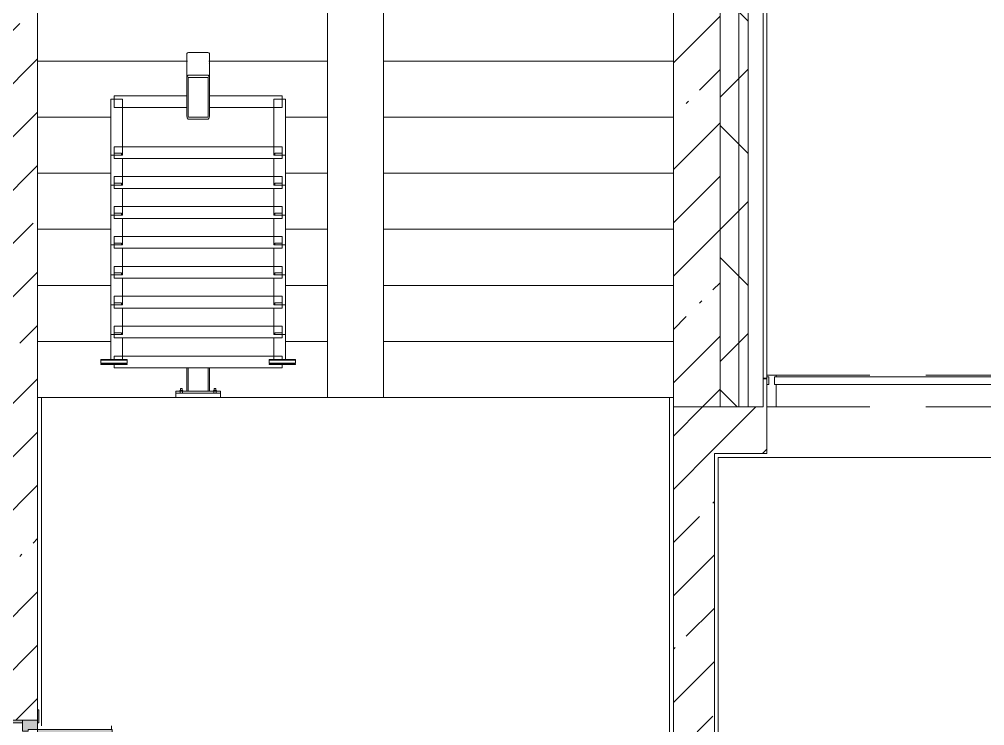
# Model space of a CAD drawing. Header units: millimetres. Extents: x -3902 to 188078, y -8553 to 29000.
# Drawn here: x 150381 to 155543, y 19695 to 23473 of the extents above; entities that cross this region are included whole.
import ezdxf

# ---------------------------------------------------------------- set-up
doc = ezdxf.new("R2010")
doc.units = ezdxf.units.MM
doc.linetypes.add('200_ШТРИХ__ш1_п0_6_', pattern=[800, 500, -300])
for name, color, linetype, lineweight in [('A-DETL-MBND-1', 7, '200_ШТРИХ__ш1_п0_6_', 9), ('A-GENM', 7, 'Continuous', 5), ('A-GLAZ-2', 7, 'Continuous', 5), ('A-GLAZ-CWMG-2', 7, 'Continuous', 5), ('A-WALL', 7, 'Continuous', 9), ('A-WALL-3', 7, 'Continuous', 5), ('I-WALL-3', 7, 'Continuous', 5), ('S-STRS', 7, 'Continuous', 5)]:
    doc.layers.add(name, color=color, linetype=linetype, lineweight=lineweight)
for name, color, linetype, lineweight, true_color in [('A-DOOR-1', 7, 'Continuous', 5, 0xaaaaaa), ('A-DOOR-2', 7, 'Continuous', 5, 0xe2e2e2), ('A-DOOR-FRAM-1', 7, 'Continuous', 5, 0xe2e2e2), ('A-DOOR-FRAM-2', 7, 'Continuous', 5, 0xaaaaaa), ('A-FLOR-2', 7, 'Continuous', 5, 0xaaaaaa)]:
    doc.layers.add(name, color=color, linetype=linetype, lineweight=lineweight, true_color=true_color)
pattern_1 = [(45, (61067.9, 0), (-353.5534, 353.5534), []), (135, (61067.9, 0), (-353.5534, -353.5534), [])]
pattern_2 = [(45, (61067.9, 0), (-285.1231, 285.1231), []), (45, (61353, 0), (-285.1231, 285.1231), [504.031, -100.806, 16.764, -84.042])]

# ---------------------------------------------------------------- blocks, each defined once
blk = doc.blocks.new('110_Дверь_СКБ_2Ст - Д-1_л_Лестничная клетка EIS60 2-32359692-3_10_1_птичка')
at = {"layer": 'A-DOOR-2'}
for points in [[(662.5, 125), (662.5, 1025), (612.5, 1025), (612.5, 125)], [(-587.5, 525), (-637.5, 525), (-637.5, 125), (-587.5, 125)], [(712.5, -125), (712.5, 45), (697.5, 45), (697.5, -125)]]:
    blk.add_hatch(color=256, dxfattribs=at).paths.add_polyline_path(points)
h = blk.add_hatch(color=256, dxfattribs=at)
h.paths.add_polyline_path([(712.5, 125), (662.5, 125), (662.5, 75), (652.5, 75), (652.5, 45), (712.5, 45)])
h.paths.add_polyline_path([(-627.5, 45), (-627.5, 75), (-637.5, 75), (-637.5, 125), (-687.5, 125), (-687.5, 45)])
at = {"layer": 'A-DOOR-FRAM-1'}
for points in [[(-672.5, 125), (-672.5, 133), (-742.5, 133), (-742.5, 125)], [(767.5, 125), (767.5, 133), (697.5, 133), (697.5, 125)], [(-672.5, -125), (-672.5, 45), (-687.5, 45), (-687.5, -125)], [(-672.5, -133), (-672.5, -125), (-742.5, -125), (-742.5, -133)], [(767.5, -133), (767.5, -125), (697.5, -125), (697.5, -133)]]:
    blk.add_hatch(color=256, dxfattribs=at).paths.add_polyline_path(points)
at = {"layer": 'A-DOOR-1'}
for p, q in [((662.5, 1025), (612.5, 1025)), ((612.5, 1025), (612.5, 125)), ((662.5, 125), (662.5, 1025)), ((-637.5, 525), (-637.5, 125)), ((-587.5, 525), (-637.5, 525)), ((-587.5, 125), (-587.5, 525)), ((-637.5, 125), (-587.5, 125)), ((612.5, 125), (662.5, 125))]:
    blk.add_line(p, q, dxfattribs=at)
for centre, radius, start, end in [((662.5, 125), 900, 90, 180), ((-637.5, 125), 400, 360, 90)]:
    blk.add_arc(centre, radius, start, end, dxfattribs=at)
at = {"layer": 'A-DOOR-FRAM-2'}
for p, q in [((-672.5, 133), (-742.5, 133)), ((-742.5, 133), (-742.5, 125)), ((-742.5, 125), (-672.5, 125)), ((-637.5, 125), (-687.5, 125)), ((-687.5, 125), (-687.5, 45)), ((-672.5, 125), (-672.5, 133)), ((-637.5, 75), (-637.5, 125)), ((662.5, 125), (662.5, 75)), ((712.5, 125), (662.5, 125)), ((767.5, 133), (697.5, 133)), ((697.5, 133), (697.5, 125)), ((697.5, 125), (767.5, 125)), ((712.5, 45), (712.5, 125)), ((767.5, 125), (767.5, 133)), ((-627.5, 75), (-637.5, 75)), ((-627.5, 45), (-627.5, 75)), ((662.5, 75), (652.5, 75)), ((652.5, 75), (652.5, 45)), ((-687.5, 45), (-627.5, 45)), ((-672.5, 45), (-687.5, 45)), ((-687.5, 45), (-687.5, -125)), ((-672.5, -125), (-672.5, 45)), ((652.5, 45), (712.5, 45)), ((712.5, 45), (697.5, 45)), ((697.5, 45), (697.5, -125)), ((712.5, -125), (712.5, 45)), ((-672.5, -125), (-742.5, -125)), ((-742.5, -125), (-742.5, -133)), ((-742.5, -133), (-672.5, -133)), ((-687.5, -125), (-672.5, -125)), ((-672.5, -133), (-672.5, -125)), ((697.5, -125), (712.5, -125)), ((767.5, -125), (697.5, -125)), ((697.5, -125), (697.5, -133)), ((697.5, -133), (767.5, -133)), ((767.5, -133), (767.5, -125))]:
    blk.add_line(p, q, dxfattribs=at)
blk = doc.blocks.new('PNS_Панель прямоугольная - Нр_Стекло - 40мм-22855911-3_10_1_птичка')
at = {"layer": 'A-GLAZ-2'}
h = blk.add_hatch(dxfattribs=at)
h.set_pattern_fill('FP_128', color=256, style=0, pattern_type=2)
h.set_pattern_definition([(45, (-94620, -21060), (-1414.214, 1414.214), [1000, -3000]), (45, (-95620, -21560), (-1414.214, 1414.214), [3000, -1000]), (45, (-93620, -22060), (-1414.214, 1414.214), [1000, -3000])])
h.paths.add_polyline_path([(760, -40), (770, -40), (770, 0), (-770, 0), (-770, -40), (37.1, -40)])
for p, q in [((-770, 0), (770, 0)), ((760, 0), (-770, 0)), ((-760, -40), (760, -40))]:
    blk.add_line(p, q, dxfattribs=at)
blk = doc.blocks.new('Прямоугольный импост - Импост структурный с накладкой - 170мм-22855901-3_10_1_птичка')
at = {"layer": 'A-DETL-MBND-1'}
for p, q in [((93360, 21560), (93360, 21570)), ((93360, 21570), (94880, 21570)), ((93360, 21400), (94880, 21400))]:
    blk.add_line(p, q, dxfattribs=at)
blk = doc.blocks.new('Анкер клиновой - Анкер клиновой МКТ В 10-10-16_85-22193208-3_10_1_птичка')
at = {"layer": 'A-DETL-MBND-1'}
for p, q in [((122191.4, 13788), (122191.4, 13784)), ((122207.4, 13788), (122191.4, 13788)), ((122191.4, 13788), (122207.4, 13788)), ((122194.4, 13798), (122194.4, 13784)), ((122204.4, 13798), (122194.4, 13798)), ((122194.4, 13798), (122204.4, 13798)), ((122204.4, 13784), (122204.4, 13798)), ((122207.4, 13784), (122207.4, 13788))]:
    blk.add_line(p, q, dxfattribs=at)
blk = doc.blocks.new('ОМ_Полоса_Трапеция прямоугольная_Прокат_ГОСТ 103-2006 - ОМ_Полоса_Трапеция прямоугольная_Прокат_ГОСТ 103-2006-21111644-3_10_1_птичка')
at = {"layer": 'A-GENM'}
for p, q in [((122699.4, 15046.5), (122699.4, 15056.5)), ((122699.4, 15056.5), (122739.4, 15056.5)), ((122739.4, 15046.5), (122699.4, 15046.5)), ((122739.4, 15056.5), (122739.4, 15046.5))]:
    blk.add_line(p, q, dxfattribs=at)
blk = doc.blocks.new('ОМ_Полоса_Трапеция прямоугольная_Прокат_ГОСТ 103-2006 - ОМ_Полоса_Трапеция прямоугольная_Прокат_ГОСТ 103-2006-V94-3_10_1_птичка')
at = {"layer": 'A-GENM'}
for p, q in [((122699.4, 14416.5), (122699.4, 14406.5)), ((122739.4, 14416.5), (122699.4, 14416.5)), ((122699.4, 14406.5), (122739.4, 14406.5)), ((122739.4, 14406.5), (122739.4, 14416.5))]:
    blk.add_line(p, q, dxfattribs=at)
blk = doc.blocks.new('ОМ_Полоса_Трапеция прямоугольная_Прокат_ГОСТ 103-2006 - ОМ_Полоса_Трапеция прямоугольная_Прокат_ГОСТ 103-2006-V95-3_10_1_птичка')
at = {"layer": 'A-GENM'}
for p, q in [((122699.4, 14256.5), (122699.4, 14246.5)), ((122739.4, 14256.5), (122699.4, 14256.5)), ((122739.4, 14246.5), (122739.4, 14256.5)), ((122699.4, 14246.5), (122739.4, 14246.5))]:
    blk.add_line(p, q, dxfattribs=at)
blk = doc.blocks.new('ОМ_Полоса_Трапеция прямоугольная_Прокат_ГОСТ 103-2006 - ОМ_Полоса_Трапеция прямоугольная_Прокат_ГОСТ 103-2006-V96-3_10_1_птичка')
at = {"layer": 'A-GENM'}
for p, q in [((122699.4, 14096.5), (122699.4, 14086.5)), ((122739.4, 14096.5), (122699.4, 14096.5)), ((122739.4, 14086.5), (122739.4, 14096.5)), ((122699.4, 14086.5), (122739.4, 14086.5))]:
    blk.add_line(p, q, dxfattribs=at)
blk = doc.blocks.new('ОМ_Полоса_Прокат_ГОСТ 103-2006 - ОМ_Полоса_Прокат_ГОСТ 103-2006-22193251-3_10_1_птичка')
at = {"layer": 'A-GENM'}
for p, q in [((122809.4, 13929.5), (122669.4, 13929.5)), ((122669.4, 13929.5), (122669.4, 13926.5)), ((122669.4, 13926.5), (122809.4, 13926.5)), ((122809.4, 13926.5), (122809.4, 13929.5))]:
    blk.add_line(p, q, dxfattribs=at)
blk = doc.blocks.new('ОМ_Полоса_Прокат_ГОСТ 103-2006 - ОМ_Полоса_Прокат_ГОСТ 103-2006-22193252-3_10_1_птичка')
at = {"layer": 'A-GENM'}
for p, q in [((122669.4, 13954.2), (122669.4, 13950.8)), ((122809.4, 13954.2), (122669.4, 13954.2)), ((122669.4, 13950.8), (122809.4, 13950.8)), ((122669.4, 13933.9), (122669.4, 13950.8)), ((122809.4, 13950.8), (122809.4, 13954.2)), ((122809.4, 13950.8), (122809.4, 13933.9)), ((122809.4, 13933.9), (122669.4, 13933.9))]:
    blk.add_line(p, q, dxfattribs=at)
blk = doc.blocks.new('ОМ_Полоса_Трапеция прямоугольная_Прокат_ГОСТ 103-2006 - ОМ_Полоса_Трапеция прямоугольная_Прокат_ГОСТ 103-2006-21111686-3_10_1_птичка')
at = {"layer": 'A-GENM'}
for p, q in [((121839.4, 15056.5), (121879.4, 15056.5)), ((121839.4, 15046.5), (121839.4, 15056.5)), ((121879.4, 15046.5), (121839.4, 15046.5)), ((121879.4, 15056.5), (121879.4, 15046.5))]:
    blk.add_line(p, q, dxfattribs=at)
blk = doc.blocks.new('ОМ_Полоса_Трапеция прямоугольная_Прокат_ГОСТ 103-2006 - ОМ_Полоса_Трапеция прямоугольная_Прокат_ГОСТ 103-2006-V97-3_10_1_птичка')
at = {"layer": 'A-GENM'}
for p, q in [((121879.4, 14416.5), (121839.4, 14416.5)), ((121839.4, 14416.5), (121839.4, 14406.5)), ((121839.4, 14406.5), (121879.4, 14406.5)), ((121879.4, 14406.5), (121879.4, 14416.5))]:
    blk.add_line(p, q, dxfattribs=at)
blk = doc.blocks.new('ОМ_Полоса_Трапеция прямоугольная_Прокат_ГОСТ 103-2006 - ОМ_Полоса_Трапеция прямоугольная_Прокат_ГОСТ 103-2006-V98-3_10_1_птичка')
at = {"layer": 'A-GENM'}
for p, q in [((121879.4, 14256.5), (121839.4, 14256.5)), ((121839.4, 14256.5), (121839.4, 14246.5)), ((121879.4, 14246.5), (121879.4, 14256.5)), ((121839.4, 14246.5), (121879.4, 14246.5))]:
    blk.add_line(p, q, dxfattribs=at)
blk = doc.blocks.new('ОМ_Полоса_Трапеция прямоугольная_Прокат_ГОСТ 103-2006 - ОМ_Полоса_Трапеция прямоугольная_Прокат_ГОСТ 103-2006-V99-3_10_1_птичка')
at = {"layer": 'A-GENM'}
for p, q in [((121879.4, 14096.5), (121839.4, 14096.5)), ((121839.4, 14096.5), (121839.4, 14086.5)), ((121879.4, 14086.5), (121879.4, 14096.5)), ((121839.4, 14086.5), (121879.4, 14086.5))]:
    blk.add_line(p, q, dxfattribs=at)
blk = doc.blocks.new('ОМ_Полоса_Прокат_ГОСТ 103-2006 - ОМ_Полоса_Прокат_ГОСТ 103-2006-22193295-3_10_1_птичка')
at = {"layer": 'A-GENM'}
for p, q in [((121909.4, 13929.5), (121769.4, 13929.5)), ((121769.4, 13929.5), (121769.4, 13926.5)), ((121769.4, 13926.5), (121909.4, 13926.5)), ((121909.4, 13926.5), (121909.4, 13929.5))]:
    blk.add_line(p, q, dxfattribs=at)
blk = doc.blocks.new('ОМ_Полоса_Прокат_ГОСТ 103-2006 - ОМ_Полоса_Прокат_ГОСТ 103-2006-22193296-3_10_1_птичка')
at = {"layer": 'A-GENM'}
for p, q in [((121909.4, 13954.2), (121769.4, 13954.2)), ((121769.4, 13954.2), (121769.4, 13950.8)), ((121769.4, 13950.8), (121909.4, 13950.8)), ((121769.4, 13933.9), (121769.4, 13950.8)), ((121909.4, 13950.8), (121909.4, 13954.2)), ((121909.4, 13950.8), (121909.4, 13933.9)), ((121909.4, 13933.9), (121769.4, 13933.9))]:
    blk.add_line(p, q, dxfattribs=at)
blk = doc.blocks.new('ОМ_Нижняя опорная пятка1 - ОМ_Нижняя опорная пятка-21111576-3_10_1_птичка')
at = {"layer": 'A-DETL-MBND-1'}
for p, q in [((-96, -10), (-96, 0)), ((-84, -10), (-84, 0)), ((84, -10), (84, 0)), ((96, -10), (96, 0))]:
    blk.add_line(p, q, dxfattribs=at)
blk = doc.blocks.new('ОМ_Труба_ГОСТ 8639-82 - ОМ_Труба_ГОСТ 8639-82-21111694-3_10_1_птичка')
at = {"layer": 'A-GENM'}
for p, q in [((122229.4, 15590.5), (122229.4, 15456.5)), ((122238.4, 15595.1), (122340.4, 15595.1)), ((122349.4, 15456.5), (122349.4, 15590.5)), ((122229.4, 15256.4), (122229.4, 15456.5)), ((122235.4, 15456.5), (122235.4, 15256.4)), ((122238.4, 15474.2), (122340.4, 15474.2)), ((122340.4, 15462.4), (122238.4, 15462.4)), ((122343.4, 15256.4), (122343.4, 15456.5)), ((122349.4, 15456.5), (122349.4, 15256.4)), ((122238.4, 15250.5), (122340.4, 15250.5)), ((122340.4, 15238.8), (122238.4, 15238.8))]:
    blk.add_line(p, q, dxfattribs=at)
at = {"layer": 'A-GENM', "flags": 128}
for points in [[(122229.4, 15456.5), (122229.6, 15460), (122230.1, 15463.3), (122231, 15466.3), (122232.1, 15469), (122233.4, 15471.2), (122235, 15472.8), (122236.7, 15473.8), (122238.4, 15474.2)], [(122238.4, 15462.4), (122237.9, 15462.3), (122237.3, 15461.9), (122236.8, 15461.4), (122236.3, 15460.7), (122235.9, 15459.8), (122235.7, 15458.8), (122235.5, 15457.7), (122235.4, 15456.5)], [(122340.4, 15474.2), (122342.2, 15473.8), (122343.9, 15472.8), (122345.4, 15471.2), (122346.8, 15469), (122347.9, 15466.3), (122348.8, 15463.3), (122349.3, 15460), (122349.4, 15456.5)], [(122343.4, 15456.5), (122343.4, 15457.7), (122343.2, 15458.8), (122342.9, 15459.8), (122342.6, 15460.7), (122342.1, 15461.4), (122341.6, 15461.9), (122341, 15462.3), (122340.4, 15462.4)], [(122238.4, 15238.8), (122236.7, 15239.1), (122235, 15240.1), (122233.4, 15241.8), (122232.1, 15243.9), (122231, 15246.6), (122230.1, 15249.7), (122229.6, 15253), (122229.4, 15256.4)], [(122235.4, 15256.4), (122235.5, 15255.3), (122235.7, 15254.2), (122235.9, 15253.2), (122236.3, 15252.3), (122236.8, 15251.5), (122237.3, 15251), (122237.9, 15250.7), (122238.4, 15250.5)], [(122349.4, 15256.4), (122349.3, 15253), (122348.8, 15249.7), (122347.9, 15246.6), (122346.8, 15243.9), (122345.4, 15241.8), (122343.9, 15240.1), (122342.2, 15239.1), (122340.4, 15238.8)], [(122340.4, 15250.5), (122341, 15250.7), (122341.6, 15251), (122342.1, 15251.5), (122342.6, 15252.3), (122342.9, 15253.2), (122343.2, 15254.2), (122343.4, 15255.3), (122343.4, 15256.4)]]:
    blk.add_lwpolyline(points, dxfattribs=at)
at = {"layer": 'A-GENM'}
for centre, major_axis, start_param, end_param in [((122238.4, 15590.5), (9, 0), 1.570796, 3.141593), ((122340.4, 15590.5), (9, 0), 0, 1.570796), ((122238.4, 15538.5), (9, 0), 3.141593, 3.665191), ((122340.4, 15538.5), (-9, 0), 2.617994, 3.141593)]:
    blk.add_ellipse(centre, major_axis=major_axis, ratio=0.509802, start_param=start_param, end_param=end_param, dxfattribs=at)
blk = doc.blocks.new('ОМ_Уголок_ГОСТ 8509-93 - ОМ_Уголок_ГОСТ 8509-93-22194532-3_10_1_птичка')
at = {"layer": 'A-GENM'}
for p, q in [((0, 45.2), (0, -17.8)), ((390, 45.2), (0, 45.2)), ((900, 45.2), (510, 45.2)), ((900, -17.8), (900, 45.2)), ((0, -17.8), (390, -17.8)), ((510, -17.8), (900, -17.8))]:
    blk.add_line(p, q, dxfattribs=at)
blk = doc.blocks.new('ОМ_Уголок_ГОСТ 8509-93 - ОМ_Уголок_ГОСТ 8509-93-V100-3_10_1_птичка')
at = {"layer": 'A-GENM'}
for p, q in [((0, 45.2), (0, -17.8)), ((900, 45.2), (0, 45.2)), ((900, -17.8), (900, 45.2)), ((0, -17.8), (900, -17.8))]:
    blk.add_line(p, q, dxfattribs=at)
blk = doc.blocks.new('ОМ_Уголок_ГОСТ 8509-93 - ОМ_Уголок_ГОСТ 8509-93-22194533-3_10_1_птичка')
at = {"layer": 'A-GENM'}
for p, q in [((0, 45.2), (0, -17.8)), ((300, 45.2), (0, 45.2)), ((300, -17.8), (300, 45.2)), ((0, -17.8), (300, -17.8))]:
    blk.add_line(p, q, dxfattribs=at)
blk = doc.blocks.new('ОМ_Уголок_ГОСТ 8509-93 - ОМ_Уголок_ГОСТ 8509-93-V101-3_10_1_птичка')
at = {"layer": 'A-GENM'}
for p, q in [((0, 45.2), (0, -17.8)), ((142.2, 45.2), (0, 45.2)), ((0, -17.8), (160, -17.8))]:
    blk.add_line(p, q, dxfattribs=at)
blk = doc.blocks.new('ОМ_Уголок_ГОСТ 8509-93 - ОМ_Уголок_ГОСТ 8509-93-V102-3_10_1_птичка')
at = {"layer": 'A-GENM'}
for p, q in [((300, 45.2), (157.8, 45.2)), ((300, -17.8), (300, 45.2)), ((140, -17.8), (300, -17.8))]:
    blk.add_line(p, q, dxfattribs=at)
blk = doc.blocks.new('ОМ_Уголок_ГОСТ 8509-93 - ОМ_Уголок_ГОСТ 8509-93-V128-3_10_1_птичка')
at = {"layer": 'A-GENM'}
for p, q in [((0, 45.2), (0, 27.8)), ((900, 45.2), (0, 45.2)), ((0, 7.4), (0, -17.8)), ((900, 27.8), (900, 45.2)), ((900, -17.8), (900, 6.6)), ((0, -17.8), (900, -17.8))]:
    blk.add_line(p, q, dxfattribs=at)
blk = doc.blocks.new('ОМ_Уголок_ГОСТ 8509-93 - ОМ_Уголок_ГОСТ 8509-93-V129-3_10_1_птичка')
at = {"layer": 'A-GENM'}
for p, q in [((0, 45.2), (0, -17.8)), ((6.6, 45.2), (0, 45.2)), ((142.2, 45.2), (27.8, 45.2)), ((0, -17.8), (6.6, -17.8)), ((27.8, -17.8), (160, -17.8))]:
    blk.add_line(p, q, dxfattribs=at)
blk = doc.blocks.new('ОМ_Уголок_ГОСТ 8509-93 - ОМ_Уголок_ГОСТ 8509-93-V105-3_10_1_птичка')
at = {"layer": 'A-GENM'}
for p, q in [((272.2, 45.2), (157.8, 45.2)), ((300, 45.2), (292.6, 45.2)), ((300, -17.8), (300, 45.2)), ((140, -17.8), (272.2, -17.8)), ((292.6, -17.8), (300, -17.8))]:
    blk.add_line(p, q, dxfattribs=at)
blk = doc.blocks.new('ОМ_Труба_ГОСТ 8639-82 - ОМ_Труба_ГОСТ 8639-82-21111710-3_10_1_птичка')
at = {"layer": 'A-DETL-MBND-1'}
for p, q in [((122229.4, 13908.7), (122229.4, 13784)), ((122235.4, 13908.7), (122235.4, 13784)), ((122343.4, 13908.7), (122343.4, 13784)), ((122349.4, 13784), (122349.4, 13908.7))]:
    blk.add_line(p, q, dxfattribs=at)
blk = doc.blocks.new('ОМ_Уголок_ГОСТ 8510-86 - ОМ_Уголок_ГОСТ 8510-86-21111720-3_10_1_птичка')
at = {"layer": 'A-DETL-MBND-1'}
for p, q in [((0, 34), (0, 0)), ((0, 10), (240, 10)), ((0, 0), (240, 0)), ((240, 0), (240, 34))]:
    blk.add_line(p, q, dxfattribs=at)
blk = doc.blocks.new('Прямоугольный импост - Импост структурный с накладкой - 170мм-22854979-3_10_1_птичка')
at = {"layer": 'A-GLAZ-CWMG-2'}
for p, q in [((0, 160), (-50, 160)), ((-50, 160), (-50, 40)), ((0, 40), (0, 160)), ((-50, 40), (-40, 40)), ((-40, 0), (-50, 0)), ((-50, 0), (-50, -10)), ((-40, 40), (-40, 0)), ((-10, 0), (-10, 40)), ((-10, 40), (0, 40)), ((0, 0), (-10, 0)), ((0, -10), (0, 0)), ((-50, -10), (0, -10))]:
    blk.add_line(p, q, dxfattribs=at)

msp = doc.modelspace()

# ---------------------------------------------------------------- hatches: boundary and pattern name
at = {"layer": 'A-WALL-3'}
h = msp.add_hatch(dxfattribs=at)
h.set_pattern_fill('FP_64', color=256, style=0, pattern_type=2)
h.set_pattern_definition(pattern_1)
h.paths.add_polyline_path([(154277.9, 21400), (154277.9, 27200), (154227.9, 27200), (154227.9, 21400)])
h = msp.add_hatch(dxfattribs=at)
h.set_pattern_fill('FP_64', color=256, style=0, pattern_type=2)
h.set_pattern_definition(pattern_1)
h.paths.add_polyline_path([(154227.9, 21400), (154227.9, 27100), (154127.9, 27100), (154127.9, 21400)])
h = msp.add_hatch(dxfattribs=at)
h.set_pattern_fill('FP_64', color=256, style=0, pattern_type=2)
h.set_pattern_definition(pattern_1)
h.paths.add_polyline_path([(186297.9, 21400), (186297.9, 21550), (181218.1, 21550), (181218.1, 21400), (186147.9, 21400)])
h.paths.add_polyline_path([(180318.1, 21400), (180318.1, 21550), (178968.3, 21550), (178968.3, 21400), (179462.3, 21400)])
h.paths.add_polyline_path([(167918.3, 21400), (167918.3, 21550), (166618.1, 21550), (166618.1, 21400), (167343.6, 21400)])
h.paths.add_polyline_path([(168818.3, 21400), (170118.3, 21400), (170118.3, 21550), (168818.3, 21550)])
h.paths.add_polyline_path([(154377.9, 21400), (154377.9, 21550), (154357.9, 21550), (154357.9, 21400)])
h.paths.add_polyline_path([(171018.3, 21400), (172317.9, 21400), (172317.9, 21550), (171018.3, 21550)])
h.paths.add_polyline_path([(177597.8, 21400), (178068.3, 21400), (178068.3, 21550), (177198.3, 21550), (177198.3, 21400)])
h.paths.add_polyline_path([(174617.9, 21400), (175768.3, 21400), (175768.3, 21550), (174617.9, 21550)])
h.paths.add_polyline_path([(158953.8, 21400), (162217.9, 21400), (162217.9, 21550), (157677.9, 21550), (157677.9, 21400)])
h.paths.add_polyline_path([(164547, 21400), (165718.1, 21400), (165718.1, 21550), (164517.9, 21550), (164517.9, 21400)])
at = {"layer": 'I-WALL-3'}
h = msp.add_hatch(dxfattribs=at)
h.set_pattern_fill('FP_60', color=256, style=0, pattern_type=2)
h.set_pattern_definition(pattern_2)
h.paths.add_polyline_path([(150227.9, 17270), (150477.9, 17270), (150477.9, 18325), (150227.9, 18325), (150227.9, 18162.4)])
h.paths.add_polyline_path([(150227.9, 19725), (150477.9, 19725), (150477.9, 27100), (150227.9, 27100), (150227.9, 19750)])
h = msp.add_hatch(dxfattribs=at)
h.set_pattern_fill('FP_60', color=256, style=0, pattern_type=2)
h.set_pattern_definition(pattern_2)
h.paths.add_polyline_path([(153877.9, 21400), (154127.9, 21400), (154127.9, 27100), (153877.9, 27100), (153877.9, 21633.1)])
h = msp.add_hatch(dxfattribs=at)
h.set_pattern_fill('FP_60', color=256, style=0, pattern_type=2)
h.set_pattern_definition(pattern_2)
h.paths.add_polyline_path([(154097.9, 17270), (154097.9, 21400), (153877.9, 21400), (153877.9, 17270)])
h = msp.add_hatch(dxfattribs=at)
h.set_pattern_fill('FP_60', color=256, style=0, pattern_type=2)
h.set_pattern_definition(pattern_2)
h.paths.add_polyline_path([(158953.8, 21150), (161647.9, 21150), (161647.9, 21400), (157677.9, 21400), (157677.9, 21150)])
h.paths.add_polyline_path([(154097.9, 21150), (154377.9, 21150), (154377.9, 21400), (154097.9, 21400)])

# ---------------------------------------------------------------- linework, layer by layer
at = {"layer": 'A-FLOR-2'}
for p, q in [((153877.9, 21450), (150477.9, 21450)), ((150498.9, 21450), (150498.9, 19694.6)), ((153857.9, 17870), (153857.9, 21450)), ((154117.9, 21130), (154117.9, 13628)), ((155947.9, 21130), (154117.9, 21130))]:
    msp.add_line(p, q, dxfattribs=at)
msp.add_arc((150478.3, 19673.4), 395, 0.2293, 3.072, dxfattribs=at)
at = {"layer": 'A-WALL'}
for p, q in [((154357.9, 21400), (154357.9, 27330)), ((154277.9, 21400), (154277.9, 27250)), ((154227.9, 21400), (154227.9, 27200)), ((154127.9, 21400), (154127.9, 27100)), ((154377.9, 21553), (154357.9, 21553)), ((154377.9, 21550), (154357.9, 21550)), ((154127.9, 21400), (154357.9, 21400))]:
    msp.add_line(p, q, dxfattribs=at)
at = {"layer": 'A-WALL-3'}
msp.add_line((154377.9, 21400), (154377.9, 27350), dxfattribs=at)
at = {"layer": 'I-WALL-3'}
for p, q in [((150477.9, 19780), (150477.9, 27100)), ((153877.9, 26850), (153877.9, 17850)), ((154127.9, 21400), (153877.9, 21400)), ((154377.9, 21150), (154377.9, 21400)), ((154097.9, 21150), (154377.9, 21150)), ((154097.9, 13628), (154097.9, 21150))]:
    msp.add_line(p, q, dxfattribs=at)
at = {"layer": 'S-STRS'}
for p, q in [((152027.9, 23250), (152027.9, 23550)), ((152327.9, 23550), (152327.9, 23250)), ((150477.9, 23250), (151280.2, 23250)), ((150477.9, 23250), (151280.2, 23250)), ((151393.9, 23250), (152027.9, 23250)), ((151393.9, 23250), (152027.9, 23250)), ((152027.9, 22950), (152027.9, 23250)), ((152327.9, 23250), (152327.9, 22950)), ((153877.9, 23250), (152327.9, 23250)), ((153877.9, 23250), (152327.9, 23250)), ((150477.9, 22950), (150869.2, 22950)), ((150477.9, 22950), (150869.2, 22950)), ((151804.8, 22950), (152027.9, 22950)), ((151804.8, 22950), (152027.9, 22950)), ((152027.9, 22650), (152027.9, 22950)), ((152327.9, 22950), (152327.9, 22650)), ((153877.9, 22950), (152327.9, 22950)), ((153877.9, 22950), (152327.9, 22950)), ((150477.9, 22650), (150869.2, 22650)), ((150477.9, 22650), (150869.2, 22650)), ((151804.8, 22650), (152027.9, 22650)), ((151804.8, 22650), (152027.9, 22650)), ((152027.9, 22350), (152027.9, 22650)), ((152327.9, 22650), (152327.9, 22350)), ((153877.9, 22650), (152327.9, 22650)), ((153877.9, 22650), (152327.9, 22650)), ((150477.9, 22350), (150869.2, 22350)), ((150477.9, 22350), (150869.2, 22350)), ((151804.8, 22350), (152027.9, 22350)), ((151804.8, 22350), (152027.9, 22350)), ((152027.9, 22050), (152027.9, 22350)), ((152327.9, 22350), (152327.9, 22050)), ((153877.9, 22350), (152327.9, 22350)), ((153877.9, 22350), (152327.9, 22350)), ((150477.9, 22050), (150869.2, 22050)), ((150477.9, 22050), (150869.2, 22050)), ((151804.8, 22050), (152027.9, 22050)), ((151804.8, 22050), (152027.9, 22050)), ((152027.9, 21750), (152027.9, 22050)), ((152327.9, 22050), (152327.9, 21750)), ((153877.9, 22050), (152327.9, 22050)), ((153877.9, 22050), (152327.9, 22050)), ((150477.9, 21750), (150869.2, 21750)), ((150477.9, 21750), (150869.2, 21750)), ((151804.8, 21750), (152027.9, 21750)), ((151804.8, 21750), (152027.9, 21750)), ((152027.9, 21450), (152027.9, 21750)), ((152327.9, 21750), (152327.9, 21450)), ((153877.9, 21750), (152327.9, 21750)), ((153877.9, 21750), (152327.9, 21750)), ((153877.9, 21450), (152327.9, 21450))]:
    msp.add_line(p, q, dxfattribs=at)

# ---------------------------------------------------------------- block references
at = {"layer": 'A-DETL-MBND-1'}
for name, p in [('ОМ_Труба_ГОСТ 8639-82 - ОМ_Труба_ГОСТ 8639-82-21111710-3_10_1_птичка', (29047.6, 7700)), ('Прямоугольный импост - Импост структурный с накладкой - 170мм-22855901-3_10_1_птичка', (61067.9, 0)), ('Анкер клиновой - Анкер клиновой МКТ В 10-10-16_85-22193208-3_10_1_птичка', (29047.6, 7700)), ('ОМ_Нижняя опорная пятка1 - ОМ_Нижняя опорная пятка-21111576-3_10_1_птичка', (151337, 21484)), ('Анкер клиновой - Анкер клиновой МКТ В 10-10-16_85-22193208-3_10_1_птичка', (29227.6, 7700))]:
    msp.add_blockref(name, p, dxfattribs=at)
at = {"layer": 'A-DETL-MBND-1', "extrusion": (0, 0, -1), "rotation": 180}
msp.add_blockref('ОМ_Уголок_ГОСТ 8510-86 - ОМ_Уголок_ГОСТ 8510-86-21111720-3_10_1_птичка', (-151217, 21484), dxfattribs=at)
at = {"layer": 'A-DOOR-1', "rotation": 269.9999999999998}
msp.add_blockref('110_Дверь_СКБ_2Ст - Д-1_л_Лестничная клетка EIS60 2-32359692-3_10_1_птичка', (150352.9, 19037.5), dxfattribs=at)
at = {"layer": 'A-GENM'}
for name, p in [('ОМ_Труба_ГОСТ 8639-82 - ОМ_Труба_ГОСТ 8639-82-21111694-3_10_1_птичка', (29047.6, 7700)), ('ОМ_Полоса_Трапеция прямоугольная_Прокат_ГОСТ 103-2006 - ОМ_Полоса_Трапеция прямоугольная_Прокат_ГОСТ 103-2006-21111686-3_10_1_птичка', (29047.6, 7700)), ('ОМ_Полоса_Трапеция прямоугольная_Прокат_ГОСТ 103-2006 - ОМ_Полоса_Трапеция прямоугольная_Прокат_ГОСТ 103-2006-21111644-3_10_1_птичка', (29047.6, 7700)), ('ОМ_Полоса_Трапеция прямоугольная_Прокат_ГОСТ 103-2006 - ОМ_Полоса_Трапеция прямоугольная_Прокат_ГОСТ 103-2006-21111686-3_10_1_птичка', (29047.6, 7540)), ('ОМ_Полоса_Трапеция прямоугольная_Прокат_ГОСТ 103-2006 - ОМ_Полоса_Трапеция прямоугольная_Прокат_ГОСТ 103-2006-21111644-3_10_1_птичка', (29047.6, 7540)), ('ОМ_Полоса_Трапеция прямоугольная_Прокат_ГОСТ 103-2006 - ОМ_Полоса_Трапеция прямоугольная_Прокат_ГОСТ 103-2006-21111686-3_10_1_птичка', (29047.6, 7380)), ('ОМ_Полоса_Трапеция прямоугольная_Прокат_ГОСТ 103-2006 - ОМ_Полоса_Трапеция прямоугольная_Прокат_ГОСТ 103-2006-21111644-3_10_1_птичка', (29047.6, 7380)), ('ОМ_Полоса_Трапеция прямоугольная_Прокат_ГОСТ 103-2006 - ОМ_Полоса_Трапеция прямоугольная_Прокат_ГОСТ 103-2006-21111686-3_10_1_птичка', (29047.6, 7220)), ('ОМ_Полоса_Трапеция прямоугольная_Прокат_ГОСТ 103-2006 - ОМ_Полоса_Трапеция прямоугольная_Прокат_ГОСТ 103-2006-21111644-3_10_1_птичка', (29047.6, 7220)), ('ОМ_Полоса_Трапеция прямоугольная_Прокат_ГОСТ 103-2006 - ОМ_Полоса_Трапеция прямоугольная_Прокат_ГОСТ 103-2006-V97-3_10_1_птичка', (29047.6, 7700)), ('ОМ_Полоса_Трапеция прямоугольная_Прокат_ГОСТ 103-2006 - ОМ_Полоса_Трапеция прямоугольная_Прокат_ГОСТ 103-2006-V94-3_10_1_птичка', (29047.6, 7700)), ('ОМ_Полоса_Трапеция прямоугольная_Прокат_ГОСТ 103-2006 - ОМ_Полоса_Трапеция прямоугольная_Прокат_ГОСТ 103-2006-V98-3_10_1_птичка', (29047.6, 7700)), ('ОМ_Полоса_Трапеция прямоугольная_Прокат_ГОСТ 103-2006 - ОМ_Полоса_Трапеция прямоугольная_Прокат_ГОСТ 103-2006-V95-3_10_1_птичка', (29047.6, 7700)), ('ОМ_Полоса_Трапеция прямоугольная_Прокат_ГОСТ 103-2006 - ОМ_Полоса_Трапеция прямоугольная_Прокат_ГОСТ 103-2006-V99-3_10_1_птичка', (29047.6, 7700)), ('ОМ_Полоса_Трапеция прямоугольная_Прокат_ГОСТ 103-2006 - ОМ_Полоса_Трапеция прямоугольная_Прокат_ГОСТ 103-2006-V96-3_10_1_птичка', (29047.6, 7700)), ('ОМ_Полоса_Прокат_ГОСТ 103-2006 - ОМ_Полоса_Прокат_ГОСТ 103-2006-22193296-3_10_1_птичка', (29047.6, 7700)), ('ОМ_Полоса_Прокат_ГОСТ 103-2006 - ОМ_Полоса_Прокат_ГОСТ 103-2006-22193295-3_10_1_птичка', (29047.6, 7700)), ('ОМ_Полоса_Прокат_ГОСТ 103-2006 - ОМ_Полоса_Прокат_ГОСТ 103-2006-22193252-3_10_1_птичка', (29047.6, 7700)), ('ОМ_Полоса_Прокат_ГОСТ 103-2006 - ОМ_Полоса_Прокат_ГОСТ 103-2006-22193251-3_10_1_птичка', (29047.6, 7700))]:
    msp.add_blockref(name, p, dxfattribs=at)
at = {"layer": 'A-GENM', "extrusion": (0, 0, -1)}
for name, p, rotation in [('ОМ_Уголок_ГОСТ 8509-93 - ОМ_Уголок_ГОСТ 8509-93-22194533-3_10_1_птичка', (-150887, 22746.5), 90.00000000000064), ('ОМ_Уголок_ГОСТ 8509-93 - ОМ_Уголок_ГОСТ 8509-93-22194532-3_10_1_птичка', (-150887, 23046.5), 180), ('ОМ_Уголок_ГОСТ 8509-93 - ОМ_Уголок_ГОСТ 8509-93-22194533-3_10_1_птичка', (-151787, 23046.5), 270.0000000000008), ('ОМ_Уголок_ГОСТ 8509-93 - ОМ_Уголок_ГОСТ 8509-93-V101-3_10_1_птичка', (-150887, 22586.5), 90.00000000000064), ('ОМ_Уголок_ГОСТ 8509-93 - ОМ_Уголок_ГОСТ 8509-93-V102-3_10_1_птичка', (-151787, 22886.5), 270.0000000000008), ('ОМ_Уголок_ГОСТ 8509-93 - ОМ_Уголок_ГОСТ 8509-93-V101-3_10_1_птичка', (-150887, 22426.5), 90.00000000000064), ('ОМ_Уголок_ГОСТ 8509-93 - ОМ_Уголок_ГОСТ 8509-93-V102-3_10_1_птичка', (-151787, 22726.5), 270.0000000000008), ('ОМ_Уголок_ГОСТ 8509-93 - ОМ_Уголок_ГОСТ 8509-93-V101-3_10_1_птичка', (-150887, 22266.5), 90.00000000000064), ('ОМ_Уголок_ГОСТ 8509-93 - ОМ_Уголок_ГОСТ 8509-93-V102-3_10_1_птичка', (-151787, 22566.5), 270.0000000000008), ('ОМ_Уголок_ГОСТ 8509-93 - ОМ_Уголок_ГОСТ 8509-93-V101-3_10_1_птичка', (-150887, 22106.5), 90.00000000000064), ('ОМ_Уголок_ГОСТ 8509-93 - ОМ_Уголок_ГОСТ 8509-93-V102-3_10_1_птичка', (-151787, 22406.5), 270.0000000000008), ('ОМ_Уголок_ГОСТ 8509-93 - ОМ_Уголок_ГОСТ 8509-93-V101-3_10_1_птичка', (-150887, 21946.5), 90.00000000000064), ('ОМ_Уголок_ГОСТ 8509-93 - ОМ_Уголок_ГОСТ 8509-93-V102-3_10_1_птичка', (-151787, 22246.5), 270.0000000000008), ('ОМ_Уголок_ГОСТ 8509-93 - ОМ_Уголок_ГОСТ 8509-93-V101-3_10_1_птичка', (-150887, 21786.5), 90.00000000000064), ('ОМ_Уголок_ГОСТ 8509-93 - ОМ_Уголок_ГОСТ 8509-93-V102-3_10_1_птичка', (-151787, 22086.5), 270.0000000000008), ('ОМ_Уголок_ГОСТ 8509-93 - ОМ_Уголок_ГОСТ 8509-93-V129-3_10_1_птичка', (-150887, 21626.5), 90.00000000000064), ('ОМ_Уголок_ГОСТ 8509-93 - ОМ_Уголок_ГОСТ 8509-93-V105-3_10_1_птичка', (-151787, 21926.5), 270.0000000000008)]:
    msp.add_blockref(name, p, dxfattribs=dict(at, rotation=rotation))
for name, p in [('ОМ_Уголок_ГОСТ 8509-93 - ОМ_Уголок_ГОСТ 8509-93-V100-3_10_1_птичка', (-151787, 22746.5)), ('ОМ_Уголок_ГОСТ 8509-93 - ОМ_Уголок_ГОСТ 8509-93-V100-3_10_1_птичка', (-151787, 22586.5)), ('ОМ_Уголок_ГОСТ 8509-93 - ОМ_Уголок_ГОСТ 8509-93-V100-3_10_1_птичка', (-151787, 22426.5)), ('ОМ_Уголок_ГОСТ 8509-93 - ОМ_Уголок_ГОСТ 8509-93-V100-3_10_1_птичка', (-151787, 22266.5)), ('ОМ_Уголок_ГОСТ 8509-93 - ОМ_Уголок_ГОСТ 8509-93-V100-3_10_1_птичка', (-151787, 22106.5)), ('ОМ_Уголок_ГОСТ 8509-93 - ОМ_Уголок_ГОСТ 8509-93-V100-3_10_1_птичка', (-151787, 21946.5)), ('ОМ_Уголок_ГОСТ 8509-93 - ОМ_Уголок_ГОСТ 8509-93-V100-3_10_1_птичка', (-151787, 21786.5)), ('ОМ_Уголок_ГОСТ 8509-93 - ОМ_Уголок_ГОСТ 8509-93-V128-3_10_1_птичка', (-151787, 21626.5))]:
    msp.add_blockref(name, p, dxfattribs=at)
at = {"layer": 'A-GLAZ-2'}
msp.add_blockref('PNS_Панель прямоугольная - Нр_Стекло - 40мм-22855911-3_10_1_птичка', (155187.9, 21560), dxfattribs=at)
at = {"layer": 'A-GLAZ-CWMG-2', "rotation": 180}
msp.add_blockref('Прямоугольный импост - Импост структурный с накладкой - 170мм-22854979-3_10_1_птичка', (154377.9, 21560), dxfattribs=at)

doc.saveas('drawing.dxf')
